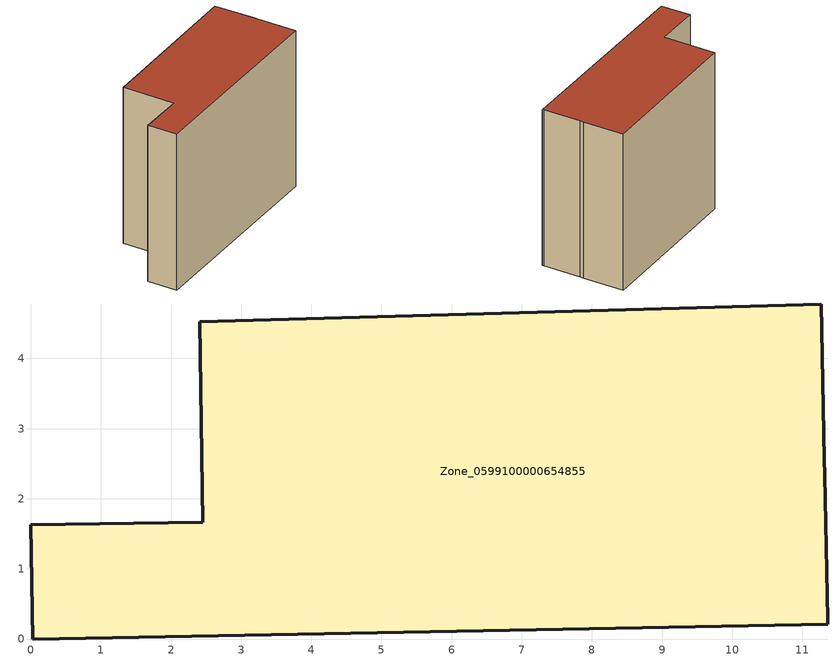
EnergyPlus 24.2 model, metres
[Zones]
Zone_0599100000654855
 floor ground (C_G): 11.27,4.78 11.31,2.56 11.32,2.34 11.36,0.28 11.36,0.21 0.03,0 0,1.63 2.45,1.67 2.41,4.53 z0
 wall outside (C_F): 0.03,0 11.36,0.21 11.36,0.28 11.32,2.34 11.31,2.56 11.27,4.78 2.41,4.53 2.45,1.67 0,1.63 0.03,0 z0:8.84
 roof outside (C_R): 11.31,2.56 11.27,4.78 2.41,4.53 2.45,1.67 0,1.63 0.03,0 11.36,0.21 11.36,0.28 11.32,2.34 z8.84
[BUILDING]
Pand.0599100000654855: North Axis=0; Terrain=City; Loads Convergence Tolerance Value=0.04; Temperature Convergence Tolerance Value=0.4; Solar Distribution=FullExterior; Maximum Number of Warmup Days=25; Minimum Number of Warmup Days=1
[Site:Location]
Rotterdam.The.Hague.AP_ZH_NLD Design_Conditions: Latitude=51.96; Longitude=4.45; Time Zone=1; Elevation=-4.5
[SITE:GROUNDTEMPERATURE:BUILDINGSURFACE]
18, 18, 18, 18, 18, 18, 18, 18, 18, 18, 18, 18
[MATERIAL] Thermal Absorptance=0.9; Solar Absorptance=0.7; Visible Absorptance=0.7
Name | Roughness | Thickness | Conductivity | Density | Specific Heat
G.TI.1946 | MediumSmooth | 0.15 | 1 | 540 | 1210
F.TI.1946 | Rough | 0.3 | 0.857143 | 1920 | 840
R.TI.1946 | MediumRough | 0.2 | 0.1 | 1500 | 1000
[CONSTRUCTION]
C_G: G.TI.1946
C_F: F.TI.1946
C_R: R.TI.1946
[ZONE]
Zone_0599100000654855: Type=1; Multiplier=1; Ceiling Height=Autocalculate; Volume=Autocalculate; Floor Area=autocalculate; Part of Total Floor Area=Yes
[ZONEINFILTRATION:DESIGNFLOWRATE]
Infil_Zone_0599100000654855: Zone or ZoneList or Space or SpaceList=Zone_0599100000654855; Schedule=AlwaysOn; Design Flow Rate Calculation Method=Flow/Area; Flow Rate per Floor Area=0.003; Constant Term Coefficient=1; Temperature Term Coefficient=0; Velocity Term Coefficient=0; Velocity Squared Term Coefficient=0
[HVACTEMPLATE:ZONE:IDEALLOADSAIRSYSTEM]
Zone_0599100000654855: Maximum Heating Supply Air Temperature=50; Minimum Cooling Supply Air Temperature=13; Maximum Heating Supply Air Humidity Ratio=0.0156; Minimum Cooling Supply Air Humidity Ratio=0.0077; Heating Limit=NoLimit; Cooling Limit=NoLimit; Dehumidification Control Type=ConstantSensibleHeatRatio; Cooling Sensible Heat Ratio=0.7; Dehumidification Setpoint=60; Humidification Control Type=None; Humidification Setpoint=30; Outdoor Air Method=None; Outdoor Air Flow Rate per Person=0.00944; Outdoor Air Flow Rate per Zone Floor Area=0; Outdoor Air Flow Rate per Zone=0; Demand Controlled Ventilation Type=None; Outdoor Air Economizer Type=NoEconomizer; Heat Recovery Type=None; Sensible Heat Recovery Effectiveness=0.7; Latent Heat Recovery Effectiveness=0.65
[ZONECONTROL:THERMOSTAT]
ThermostatControl_Zone_0599100000654855: Zone or ZoneList=Zone_0599100000654855; Control Type Schedule=DualSetpointControlType; Control 1=Thermostat_Zone_0599100000654855; Temperature Difference Between Cutout And Setpoint=0
[THERMOSTATSETPOINT:DUALSETPOINT]
Thermostat_Zone_0599100000654855: Heating Setpoint Temperature Schedule=HeatingSetpoint_Zone_0599100000654855; Cooling Setpoint Temperature Schedule=CoolingSetpoint_Zone_0599100000654855
[SCHEDULE:COMPACT]
HeatingSetpoint_Zone_0599100000654855: Through: 12/31, For: AllDays, Until: 24:00, 21
CoolingSetpoint_Zone_0599100000654855: Through: 12/31, For: AllDays, Until: 24:00, 24
DualSetpointControlType: Through: 12/31, For: AllDays, Until: 24:00, 4
AlwaysOn: Through: 12/31, For: AllDays, Until: 24:00, 1
